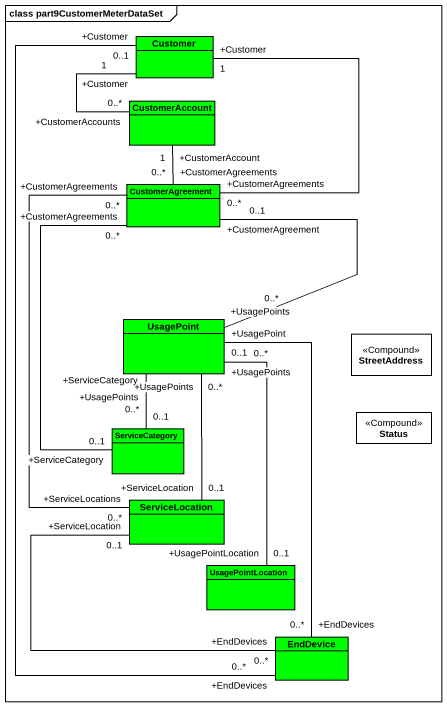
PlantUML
@startuml
mainframe class part9CustomerMeterDataSet
hide circle
hide empty members
class Customer #00FF00
class CustomerAccount #00FF00
class CustomerAgreement #00FF00
class UsagePoint #00FF00
class StreetAddress <<Compound>>
class ServiceCategory #00FF00
class Status <<Compound>>
class ServiceLocation #00FF00
class UsagePointLocation #00FF00
class EndDevice #00FF00
Customer "+Customer\n1" -- "+CustomerAccounts\n0..*" CustomerAccount
Customer "+Customer\n1" -- "+CustomerAgreements\n0..*" CustomerAgreement
Customer "+Customer\n0..1" -- "+EndDevices\n0..*" EndDevice
CustomerAccount "+CustomerAccount\n1" -- "+CustomerAgreements\n0..*" CustomerAgreement
CustomerAgreement "+CustomerAgreement\n0..1" -- "+UsagePoints\n0..*" UsagePoint
CustomerAgreement "+CustomerAgreements\n0..*" -- "+ServiceCategory\n0..1" ServiceCategory
CustomerAgreement "+CustomerAgreements\n0..*" -- "+ServiceLocations\n0..*" ServiceLocation
UsagePoint "+UsagePoints\n0..*" -- "+ServiceCategory\n0..1" ServiceCategory
UsagePoint "+UsagePoint\n0..1" -- "+EndDevices\n0..*" EndDevice
ServiceLocation "+ServiceLocation\n0..1" -up- "+UsagePoints\n0..*" UsagePoint
ServiceLocation "+ServiceLocation\n0..1" -- "+EndDevices\n0..*" EndDevice
UsagePointLocation "+UsagePointLocation\n0..1" -up- "+UsagePoints\n0..*" UsagePoint
@enduml
